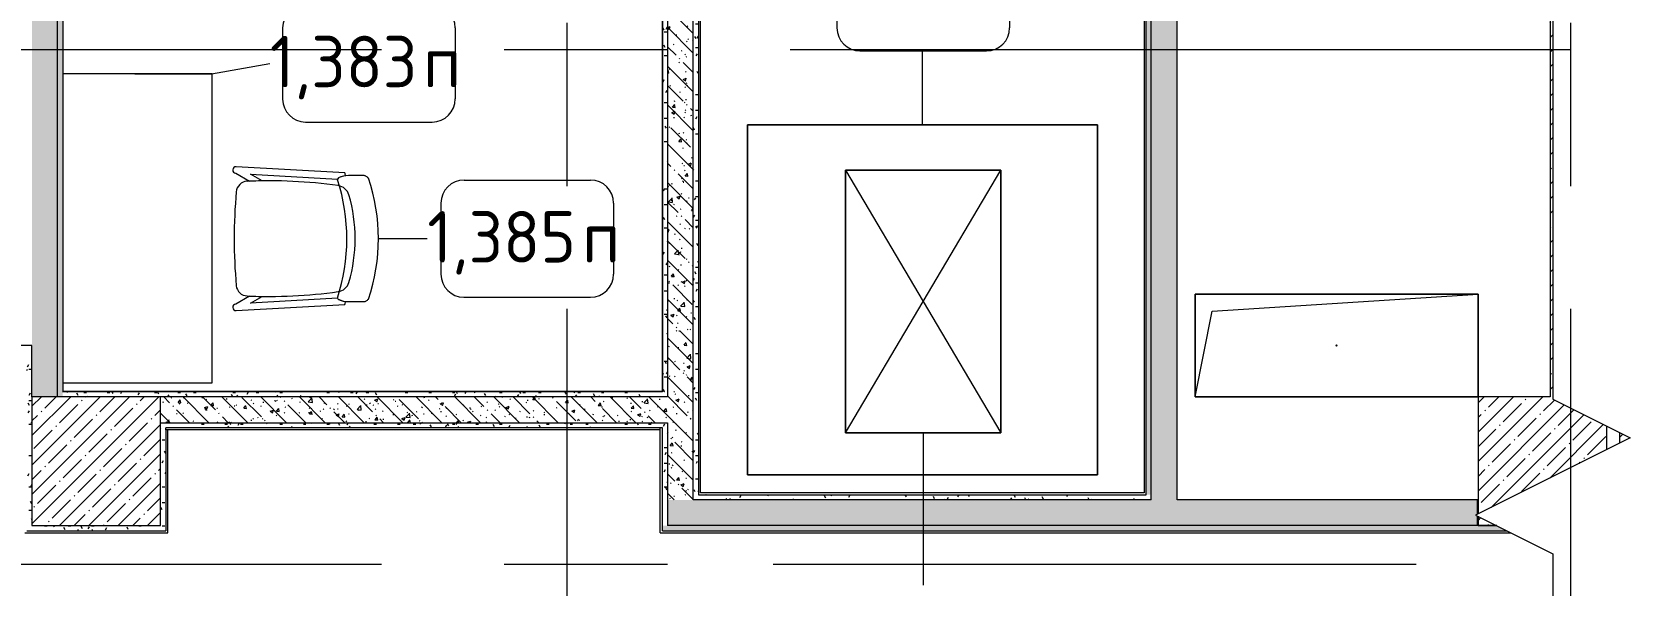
# Model space of a CAD drawing. Header units: millimetres. Extents: x 35840 to 252964, y -8553 to 29000.
# Drawn here: x 78580 to 84791, y 14919 to 17068 of the extents above; entities that cross this region are included whole.
import ezdxf

# ---------------------------------------------------------------- set-up
doc = ezdxf.new("R2010")
doc.units = ezdxf.units.MM
doc.linetypes.add('Осевая', pattern=[3175, 635, -476.25, 1587.5, -476.25])
for name, color, linetype, lineweight in [('A-DETL-GENF', 7, 'Continuous', 9), ('A-GENM', 7, 'Continuous', 9), ('A-WALL', 7, 'Continuous', 9), ('I-FURN-IDEN', 7, 'Continuous', 9), ('I-WALL', 7, 'Continuous', 9), ('S-COLS', 7, 'Continuous', 9), ('Оси', 7, 'Continuous', 9), ('Оси-2', 7, 'Осевая', 9)]:
    doc.layers.add(name, color=color, linetype=linetype, lineweight=lineweight)
for name, color, linetype, lineweight, true_color in [('A-WALL-1', 9, 'Continuous', 9, 0x808080), ('A-WALL-FNSH-1', 9, 'Continuous', 9, 0x808080), ('I-FURN-1', 9, 'Continuous', 9, 0x808080)]:
    doc.layers.add(name, color=color, linetype=linetype, lineweight=lineweight, true_color=true_color)
doc.styles.add('GOST Common', font='GOST_Common.ttf', dxfattribs={"height": 200})
pattern_1 = [(45, (600, 0), (-57.02463, 57.02463), []), (45, (657.025, 0), (-57.02463, 57.02463), [100.806, -20.161, 3.353, -16.808])]
pattern_2 = [(135, (600, 0), (-75.43415, -75.43415), [106.68, -17.78, 3.556, -17.78]), (135, (600, 75.39), (-75.43415, -75.43415), []), (50, (600, 0), (127.52922, -11.15758), [13.335, -146.685]), (355, (600, 0), (-24.66966, 133.74002), [10.668, -117.348]), (100.451, (610.63, -0.93), (102.85973, 122.58178), [11.333, -124.663]), (46.184, (600, 35.56), (189.75516, -29.43036), [20.002, -220.027]), (96.636, (615.81, 33.1), (166.1822, 173.1996), [17, -186.995]), (351.184, (600, 35.56), (166.18393, 173.19757), [16.002, -176.022]), (21, (617.78, 26.67), (106.13027, -71.58603), [13.335, -146.685]), (326, (617.78, 26.67), (43.26188, 128.93175), [10.668, -117.348]), (71.451, (626.62, 20.7), (149.39198, 57.34505), [11.333, -124.663]), (37.5, (600, 0), (2.162228, 59.188357), [3.353, -112.573, 3.353, -115.773, -117.792]), (37.5, (600, 0), (2.162228, 59.188357), [-235.052, 3.353, -114.44]), (7.5, (600, 0), (46.773857, 70.126152), [3.353, -64.567, 3.353, -109.906, -44.894]), (7.5, (600, 0), (46.773857, 70.126152), [-181.178, 3.353, -41.542]), (327.5, (560.35, 0), (94.91367, -4.010093), [3.353, -41.097, 3.353, -135.331, -184.023]), (327.5, (560.35, 0), (94.91367, -4.010093), [-183.134, 3.353, -180.67]), (317.5, (542.57, 0), (103.69057, 17.79882), [3.353, -54.432, 3.353, -88.748, -130.683]), (317.5, (542.57, 0), (103.69057, 17.79882), [-149.885, 3.353, -127.33])]
pattern_3 = [(0, (600, 0), (121.92, 30.48), [10.058, -81.382, 10.058, -81.382, -487.68]), (0, (600, 0), (121.92, 30.48), [-182.88, 10.058, -172.822, 10.058, -81.382, -213.36]), (0, (600, 0), (121.92, 30.48), [-457.2, 10.058, -50.902, 10.058, -142.342]), (120, (645.72, 15.24), (-87.356454, 90.345817), [10.058, -81.382, 10.058, -81.382, -487.68]), (120, (645.72, 15.24), (-87.356454, 90.345817), [-182.88, 10.058, -172.822, 10.058, -81.382, -213.36]), (120, (645.72, 15.24), (-87.356454, 90.345817), [-457.2, 10.058, -50.902, 10.058, -142.342]), (240, (660.96, 76.2), (-34.563546, -120.825817), [10.058, -81.382, 10.058, -81.382, -487.68]), (240, (660.96, 76.2), (-34.563546, -120.825817), [-182.88, 10.058, -172.822, 10.058, -81.382, -213.36]), (240, (660.96, 76.2), (-34.563546, -120.825817), [-457.2, 10.058, -50.902, 10.058, -142.342])]

# ---------------------------------------------------------------- blocks, each defined once
blk = doc.blocks.new('BSC_Колонна _Прямоугольная - 500х500-V34-План расстановки мебели и оборудования 1 этажа в осях 12-23')
at = {"layer": 'S-COLS'}
h = blk.add_hatch(dxfattribs=at)
h.set_pattern_fill('FP_62', color=256, style=0, pattern_type=2)
h.set_pattern_definition([(45, (-78230, -15400), (-57.02463, 57.02463), []), (45, (-78172.975, -15400), (-57.02463, 57.02463), [100.806, -20.161, 3.353, -16.808])])
h.paths.add_polyline_path([(-250, -250), (250, -250), (250, 250), (-250, 250), (-250, -197.8)])
for p, q in [((250, 250), (-250, 250)), ((-250, 250), (-250, -250)), ((250, -250), (250, 250)), ((-250, -250), (250, -250))]:
    blk.add_line(p, q, dxfattribs=at)
blk = doc.blocks.new('GM_Отверстие прямоугольное _в плите_ - Отверстие-21958544-План расстановки мебели и оборудования 1 этажа в осях 12-23')
at = {"layer": 'A-GENM'}
for p, q in [((-550, -200), (-550, 200)), ((-550, 200), (550, 200)), ((550, 200), (-550, 200)), ((-550, 200), (-550, -200)), ((-483.3, 133.3), (550, 200)), ((550, 200), (550, -200)), ((550, -200), (550, 200)), ((-550, -200), (-483.3, 133.3)), ((550, -200), (-550, -200)), ((-550, -200), (550, -200))]:
    blk.add_line(p, q, dxfattribs=at)
for start, end in [(360, 180), (180, 360)]:
    blk.add_arc((0, 0), 2.5, start, end, dxfattribs=at)
blk = doc.blocks.new('Chair_1 noor 78578 - 1_385п-25638128-План расстановки мебели и оборудования 1 этажа в осях 12-23')
at = {"layer": 'I-FURN-1'}
for p, q in [((-130.5, 405.7), (-130.5, 344.8)), ((359.1, 344.8), (359.1, 405.7)), ((-141.2, 329.7), (-165.1, -92)), ((393.7, -92), (369.8, 329.7)), ((-136.5, -37.1), (-117.3, 302)), ((345.9, 302), (365.1, -37.1)), ((-110.2, 8.6), (-136.5, -37.1)), ((365.1, -37.1), (338.8, 8.6)), ((-139.7, -93.5), (-108.8, -39.9)), ((337.4, -39.9), (368.3, -93.5))]:
    blk.add_line(p, q, dxfattribs=at)
for centre, radius, start, end in [((114.3, -271.9), 732.8, 71.31737, 108.68328), ((114.3, -279.3), 660.4, 111.69998, 112.75632), ((-37.4, 344.8), 93.1, 180, 204.98637), ((-37.4, 344.8), 93.1, 186.47848, 204.98637), ((114.3, -408), 746, 71.94453, 107.82764), ((-41.4, 297.5), 50.8, 106.17353, 171.9659), ((114.3, -239.2), 609.6, 73.82647, 106.17353), ((270, 297.5), 50.8, 8.0341, 73.82647), ((266, 344.8), 93.1, 334.47697, 360), ((266, 344.8), 93.1, 335.01363, 353.52152), ((114.3, -279.3), 660.4, 67.24368, 68.30002), ((-116, 308.2), 6.35, 204.98637, 258.40915), ((-116, 308.2), 6.35, 204.98637, 287.82764), ((1798.9, 37.7), 1909.3, 171.9659, 182.62606), ((-1570.3, 37.7), 1909.3, 357.37394, 8.0341), ((344.3, 307.4), 6.35, 281.41858, 334.47697), ((344.6, 308.2), 6.35, 281.59085, 335.01363), ((1798.9, 37.7), 1909.3, 180.87613, 182.33066), ((-1570.3, 37.7), 1909.3, 357.66934, 359.12387), ((-64, -47.7), 44.5, 182.62606, 265.09121), ((292.6, -47.7), 44.4, 275.93956, 357.37394), ((-152.4, -92.7), 12.7, 176.75, 356.75), ((114.8, 2033.8), 2133.6, 265.09121, 274.90442), ((381, -92.7), 12.7, 183.25, 3.25)]:
    blk.add_arc(centre, radius, start, end, dxfattribs=at)
for points in [[(-120.4, 422.3), (-122, 420.8), (-124.7, 417.8), (-127.8, 413.5), (-129.8, 409.4), (-130.4, 406.9), (-130.5, 405.7)], [(359.1, 405.7), (359, 406.9), (358.4, 409.4), (356.4, 413.5), (353.3, 417.8), (350.6, 420.8), (349, 422.3)]]:
    blk.add_open_spline(points, degree=3, dxfattribs=at)
blk = doc.blocks.new('Стол базовый прямоугольный - 1_383п-25638213-План расстановки мебели и оборудования 1 этажа в осях 12-23')
at = {"layer": 'I-FURN-1'}
for p, q in [((-600, 280), (-600, -300)), ((600, -300), (600, 280)), ((-600, -300), (600, -300))]:
    blk.add_line(p, q, dxfattribs=at)
blk = doc.blocks.new('Шкаф параметрический - 6_104п-25639641-План расстановки мебели и оборудования 1 этажа в осях 12-23')
at = {"layer": 'I-FURN-1'}
for p, q in [((0, 0), (603, 1020.7)), ((0, 1020.7), (603, 0)), ((603, 1020.7), (0, 1020.7)), ((0, 1020.7), (0, 0)), ((0, 0), (0, 1020.7)), ((0, 1020.7), (603, 1020.7)), ((603, 0), (603, 1020.7)), ((603, 1020.7), (603, 0)), ((0, 0), (603, 0)), ((603, 0), (0, 0))]:
    blk.add_line(p, q, dxfattribs=at)
blk = doc.blocks.new('DET_L_Линия разрыва - М100-30654842-План расстановки мебели и оборудования 1 этажа в осях 12-23')
at = {"layer": 'A-DETL-GENF'}
for p, q in [((11889.9, 300), (11739.9, 0)), ((12189.9, -300), (11889.9, 300)), ((11739.9, 0), (0, 0)), ((12339.9, 0), (12189.9, -300)), ((24079.7, 0), (12339.9, 0))]:
    blk.add_line(p, q, dxfattribs=at)
blk = doc.blocks.new('Марка_Мебель - В прямоуг_Balcon_Марка-25523697-План расстановки мебели и оборудования 1 этажа в осях 12-23')
at = {"layer": 'I-FURN-IDEN'}
for p, q in [((-2.455, 2.278), (2.455, 2.278)), ((-3.355, 1.378), (-3.355, -1.384)), ((3.355, 1.378), (3.355, -1.378)), ((-2.461, -2.278), (2.455, -2.278))]:
    blk.add_line(p, q, dxfattribs=at)
for centre, radius, start, end in [((-2.455, 1.378), 0.9, 90, 180), ((2.455, 1.378), 0.9, 0, 90), ((-2.461, -1.384), 0.893, 180, 270), ((2.455, -1.378), 0.9, 270, 0)]:
    blk.add_arc(centre, radius, start, end, dxfattribs=at)

msp = doc.modelspace()

# ---------------------------------------------------------------- hatches: boundary and pattern name
at = {"layer": 'I-WALL'}
h = msp.add_hatch(dxfattribs=at)
h.set_pattern_fill('FP_22', color=256, style=0, pattern_type=2)
h.set_pattern_definition(pattern_2)
h.paths.add_polyline_path([(78579.8, 15150), (78580, 15150.8), (78580, 15650), (78679.8, 15650), (78679.8, 18600), (78580, 18600), (78580, 19100), (78679.8, 19100), (78679.8, 21150), (78579.8, 21150), (78579.8, 15202.2)])
h = msp.add_hatch(dxfattribs=at)
h.set_pattern_fill('FP_85', color=256, style=0, pattern_type=2)
h.set_pattern_definition(pattern_3)
h.paths.add_polyline_path([(82910, 15270), (82930, 15270), (82930, 20050), (82910, 20050), (82910, 15278)])
h = msp.add_hatch(dxfattribs=at)
h.set_pattern_fill('FP_22', color=256, style=0, pattern_type=2)
h.set_pattern_definition(pattern_2)
h.paths.add_polyline_path([(83030, 15250), (83030, 20050), (82930, 20050), (82930, 15250)])
h = msp.add_hatch(dxfattribs=at)
h.set_pattern_fill('FP_85', color=256, style=0, pattern_type=2)
h.set_pattern_definition(pattern_3)
h.paths.add_polyline_path([(78679.8, 15650), (78699.8, 15650), (78699.8, 18580), (78679.8, 18580), (78679.8, 17270.6)])
h = msp.add_hatch(dxfattribs=at)
h.set_pattern_fill('FP_1', color=256, style=0, pattern_type=2)
h.set_pattern_definition(pattern_1)
h.paths.add_polyline_path([(84490.7, 15650), (84490.7, 18600), (84480, 18600), (84480, 15650)])
h = msp.add_hatch(dxfattribs=at)
h.set_pattern_fill('FP_85', color=256, style=0, pattern_type=2)
h.set_pattern_definition(pattern_3)
h.paths.add_polyline_path([(81170, 15250), (81170, 17250), (81150, 17250), (81150, 15250)])
h = msp.add_hatch(dxfattribs=at)
h.set_pattern_fill('FP_85', color=256, style=0, pattern_type=2)
h.set_pattern_definition(pattern_3)
h.paths.add_polyline_path([(81030, 15670), (81050, 15670), (81050, 17150), (81030, 17150), (81030, 15683)])
h = msp.add_hatch(dxfattribs=at)
h.set_pattern_fill('FP_22', color=256, style=0, pattern_type=2)
h.set_pattern_definition(pattern_2)
h.paths.add_polyline_path([(81150, 15250), (81150, 17150), (81050, 17150), (81050, 15250)])
h = msp.add_hatch(dxfattribs=at)
h.set_pattern_fill('FP_85', color=256, style=0, pattern_type=2)
h.set_pattern_definition(pattern_3)
h.paths.add_polyline_path([(78560, 15150), (78580, 15150), (78580, 15850), (78560, 15850), (78560, 15202.2)])
h = msp.add_hatch(dxfattribs=at)
h.set_pattern_fill('FP_85', color=256, style=0, pattern_type=2)
h.set_pattern_definition(pattern_3)
h.paths.add_polyline_path([(81050, 15650), (81050, 15670), (78699.8, 15670), (78699.8, 15650), (80471.7, 15650)])
h = msp.add_hatch(dxfattribs=at)
h.set_pattern_fill('FP_22', color=256, style=0, pattern_type=2)
h.set_pattern_definition(pattern_2)
h.paths.add_polyline_path([(81050, 15550), (81050, 15650), (79080, 15650), (79080, 15550), (80471.7, 15550)])
h = msp.add_hatch(dxfattribs=at)
h.set_pattern_fill('FP_85', color=256, style=0, pattern_type=2)
h.set_pattern_definition(pattern_3)
h.paths.add_polyline_path([(81022, 15530), (81030, 15530), (81030, 15550), (79080, 15550), (79080, 15530), (80471.7, 15530)])
h = msp.add_hatch(dxfattribs=at)
h.set_pattern_fill('FP_85', color=256, style=0, pattern_type=2)
h.set_pattern_definition(pattern_3)
h.paths.add_polyline_path([(79100, 15130), (79100, 15530), (79080, 15530), (79080, 15130)])
h = msp.add_hatch(dxfattribs=at)
h.set_pattern_fill('FP_85', color=256, style=0, pattern_type=2)
h.set_pattern_definition(pattern_3)
h.paths.add_polyline_path([(81030, 15150), (81050, 15150), (81050, 15550), (81030, 15550), (81030, 15202.2)])
h = msp.add_hatch(dxfattribs=at)
h.set_pattern_fill('FP_1', color=256, style=0, pattern_type=2)
h.set_pattern_definition(pattern_1)
h.paths.add_polyline_path([(84750, 15470.6), (84790.7, 15490.9), (84750, 15511.2), (84750, 15490.9)])
h = msp.add_hatch(dxfattribs=at)
h.set_pattern_fill('FP_22', color=256, style=0, pattern_type=2)
h.set_pattern_definition(pattern_2)
h.paths.add_polyline_path([(84190.7, 15150), (84198.4, 15150), (84198.4, 15187), (84190.7, 15190.9), (84198.4, 15194.8), (84198.4, 15250), (81050, 15250), (81050, 15150), (81921.1, 15150)])
h = msp.add_hatch(dxfattribs=at)
h.set_pattern_fill('FP_85', color=256, style=0, pattern_type=2)
h.set_pattern_definition(pattern_3)
h.paths.add_polyline_path([(82930, 15250), (82930, 15270), (81170, 15270), (81170, 15250), (81921.1, 15250)])
h = msp.add_hatch(dxfattribs=at)
h.set_pattern_fill('FP_85', color=256, style=0, pattern_type=2)
h.set_pattern_definition(pattern_3)
h.paths.add_polyline_path([(78560, 15130), (78579.8, 15150), (78560, 15150)])
h.paths.add_polyline_path([(79080, 15130), (79080, 15150), (78580, 15150), (78560, 15130), (79022.4, 15130)])
h = msp.add_hatch(dxfattribs=at)
h.set_pattern_fill('FP_85', color=256, style=0, pattern_type=2)
h.set_pattern_definition(pattern_3)
h.paths.add_polyline_path([(84312.5, 15130), (84272.5, 15150), (81030, 15150), (81030, 15130), (84190.7, 15130)])
at = {"layer": 'S-COLS'}
h = msp.add_hatch(dxfattribs=at)
h.set_pattern_fill('FP_1', color=256, style=0, pattern_type=2)
h.set_pattern_definition(pattern_1)
h.paths.add_polyline_path([(84200, 15150), (84272.5, 15150), (84200, 15186.2)])
h.paths.add_polyline_path([(84200, 15195.6), (84700, 15445.6), (84700, 15536.2), (84490.7, 15640.9), (84490.7, 15650), (84200, 15650), (84200, 15202.2)])

# ---------------------------------------------------------------- linework, layer by layer
at = {"layer": 'A-WALL'}
for p, q in [((82910, 15270), (82910, 20030)), ((78699.8, 18580), (78699.8, 15670)), ((81170, 17250), (81170, 15270)), ((81030, 17130), (81030, 15670)), ((81030, 15670), (78699.8, 15670)), ((81030, 15530), (79100, 15530)), ((81030, 15150), (81030, 15530)), ((81170, 15270), (82910, 15270))]:
    msp.add_line(p, q, dxfattribs=at)
at = {"layer": 'A-WALL-1'}
for p, q in [((82930, 15250), (82930, 20050)), ((78679.8, 15650), (78679.8, 18600)), ((84480, 18600), (84480, 15650)), ((83030, 15250), (83030, 17380)), ((81150, 15250), (81150, 17250)), ((81050, 17150), (81050, 15650)), ((78580, 15850), (76419.8, 15850)), ((78580, 15650), (78580, 15850)), ((81050, 15650), (79080, 15650)), ((79080, 15550), (81050, 15550)), ((79100, 15522), (79100, 15530)), ((81050, 15550), (81050, 15150)), ((84750, 15511.2), (84750, 15470.6)), ((82930, 15250), (81150, 15250)), ((84198.4, 15250), (83030, 15250)), ((84198.4, 15194.8), (84198.4, 15250)), ((84198.4, 15150), (84198.4, 15187)), ((78560, 15130), (79100, 15130)), ((81030, 15130), (84312.5, 15130)), ((84272.5, 15150), (81050, 15150))]:
    msp.add_line(p, q, dxfattribs=at)
at = {"layer": 'A-WALL-FNSH-1'}
for p, q in [((82902, 20022), (82902, 15278)), ((78700.8, 15671), (78700.8, 18579)), ((81178, 15278), (81178, 17278)), ((81029, 17129), (81029, 15671)), ((81029, 15671), (78700.8, 15671)), ((81022, 15122), (81022, 15530)), ((79100, 15522), (79100, 15130)), ((81022, 15522), (79100, 15522)), ((79108, 15122), (79108, 15522)), ((82902, 15278), (81178, 15278)), ((78552, 15122), (79108, 15122)), ((81022, 15122), (84328.5, 15122)), ((81030, 15130), (81030, 15150))]:
    msp.add_line(p, q, dxfattribs=at)
at = {"layer": 'I-FURN-1'}
for p, q in [((82720.5, 16707.5), (81360.5, 16707.5)), ((81360.5, 16707.5), (81360.5, 15347.5)), ((81360.5, 15347.5), (81360.5, 16707.5)), ((81360.5, 16707.5), (82720.5, 16707.5)), ((82720.5, 15347.5), (82720.5, 16707.5)), ((82720.5, 16707.5), (82720.5, 15347.5)), ((81360.5, 15347.5), (82720.5, 15347.5)), ((82720.5, 15347.5), (81360.5, 15347.5))]:
    msp.add_line(p, q, dxfattribs=at)
at = {"layer": 'I-FURN-IDEN'}
for p, q in [((82040.5, 16707.5), (82040.5, 16994.8)), ((78979.8, 16905.2), (79277.4, 16905.2)), ((79277.4, 16905.2), (79504.5, 16946.1)), ((79926.6, 16265.2), (80116.3, 16265.2)), ((82043.6, 15510), (82043.1, 14919.1))]:
    msp.add_line(p, q, dxfattribs=at)
at = {"layer": 'S-COLS'}
for p, q in [((84480, 15650), (84200, 15650)), ((84200, 15650), (84200, 15195.6)), ((84700, 15445.6), (84700, 15536.2)), ((84200, 15186.2), (84200, 15150)), ((84200, 15150), (84272.5, 15150))]:
    msp.add_line(p, q, dxfattribs=at)
at = {"layer": 'Оси'}
for p, q in [((82060, 17000), (84560, 17000)), ((81460, 15000), (83960, 15000))]:
    msp.add_line(p, q, dxfattribs=at)
at = {"layer": 'Оси-2'}
for p, q in [((80660, 593.7), (80660, 24890.1)), ((84560, 593.7), (84560, 19415.1)), ((39140.1, 17000), (82060, 17000)), ((39140.1, 15000), (81460, 15000))]:
    msp.add_line(p, q, dxfattribs=at)

# ---------------------------------------------------------------- block references
at = {"layer": 'A-DETL-GENF', "rotation": 90.00000000000031}
msp.add_blockref('DET_L_Линия разрыва - М100-30654842-План расстановки мебели и оборудования 1 этажа в осях 12-23', (84490.7, 3301.1), dxfattribs=at)
at = {"layer": 'A-GENM'}
msp.add_blockref('GM_Отверстие прямоугольное _в плите_ - Отверстие-21958544-План расстановки мебели и оборудования 1 этажа в осях 12-23', (83650, 15850), dxfattribs=at)
at = {"layer": 'I-FURN-1'}
for name, p, rotation in [('Стол базовый прямоугольный - 1_383п-25638213-План расстановки мебели и оборудования 1 этажа в осях 12-23', (78979.8, 16305.2), 89.9999999999997), ('Chair_1 noor 78578 - 1_385п-25638128-План расстановки мебели и оборудования 1 этажа в осях 12-23', (79465.7, 16379.5), 270.0000000000012)]:
    msp.add_blockref(name, p, dxfattribs=dict(at, rotation=rotation))
msp.add_blockref('Шкаф параметрический - 6_104п-25639641-План расстановки мебели и оборудования 1 этажа в осях 12-23', (81742.1, 15510), dxfattribs=at)
at = {"layer": 'I-FURN-IDEN', "xscale": 99.99999999999993, "yscale": 99.99999999999993, "zscale": 99.99999999999993}
for p in [(82044, 17222.6), (79889.5, 16946.1), (80504.8, 16265.2)]:
    msp.add_blockref('Марка_Мебель - В прямоуг_Balcon_Марка-25523697-План расстановки мебели и оборудования 1 этажа в осях 12-23', p, dxfattribs=at)
at = {"layer": 'S-COLS'}
msp.add_blockref('BSC_Колонна _Прямоугольная - 500х500-V34-План расстановки мебели и оборудования 1 этажа в осях 12-23', (78830, 15400), dxfattribs=at)

# ---------------------------------------------------------------- texts
at = {"layer": 'I-FURN-IDEN', "char_height": 200, "attachment_point": 1, "style": 'GOST Common'}
for s, insert, width in [('1,383', (79504.5, 17053.2), 721.519), ('\\fGOST Common|b0|i0|c204|p34|;п', (80099.8, 17053.2), 176.371), ('1,385', (80116.3, 16372.2), 729.536), ('\\fGOST Common|b0|i0|c204|p34|;п', (80718.2, 16372.2), 176.371)]:
    msp.add_mtext(s, dxfattribs=dict(at, insert=insert, width=width))

doc.saveas('drawing.dxf')
